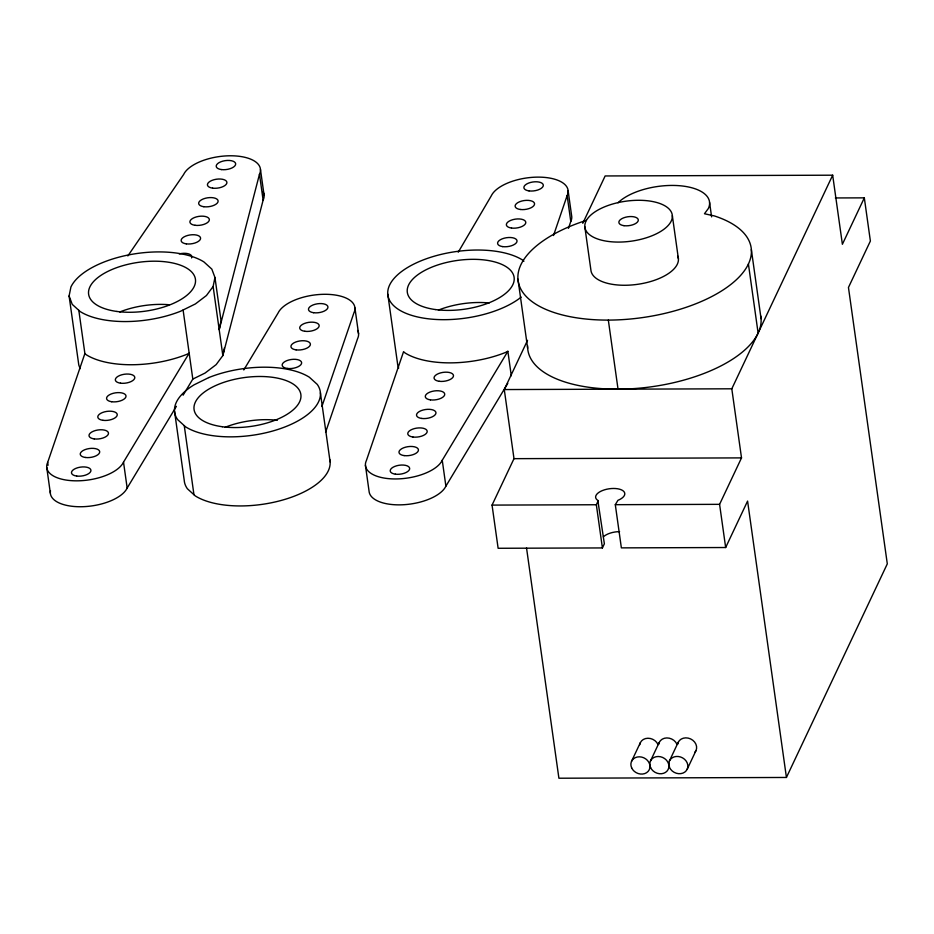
<?xml version="1.0" encoding="UTF-8"?>
<svg xmlns="http://www.w3.org/2000/svg" width="934" height="934" viewBox="0 0 934 934"><rect width="100%" height="100%" fill="white"/><g stroke="black" fill="none" stroke-linecap="round" stroke-linejoin="round"><path stroke-width="1.4" d="M80.149 368.661L78.806 365.077L69.093 295.973L70.926 286.971A73.541 33.612 -8 0 1 130.013 254.655A73.541 33.612 -8 0 1 203.939 261.94L211.831 269.12L214.96 277.491L221.031 320.677L219.198 329.679L259.477 174.226A39.228 17.933 -8 0 0 230.336 155.78A39.228 17.933 -8 0 0 183.636 174.483L127.853 255.916M183.111 395.187L192.813 379.087L205.095 373.04L216.163 364.61L222.841 355.585L213.127 286.493L214.96 277.491M224.417 347.868L222.841 355.585L263.119 200.145A39.228 17.933 -8 0 0 263.084 191.937M48.078 465.272L47.681 462.388L84.889 353.531L78.818 310.345M321.915 406.43L353.951 312.738A39.228 17.933 -8 0 0 324.798 294.292A39.228 17.933 -8 0 0 278.11 312.983L243.786 369.946M325.557 432.349L357.594 338.645A39.228 17.933 -8 0 0 357.559 330.438M553.5 235.531L567.136 195.568A39.228 17.933 -8 0 0 537.984 177.121A39.228 17.933 -8 0 0 491.296 195.825L458.232 252.215M568.432 228.363L570.779 221.475A39.228 17.933 -8 0 0 571.76 216.676L568.117 190.758M526.531 547.908L558.906 778.22L786.428 777.462L747.585 501.079L725.66 547.522L621.367 547.873L615.308 504.687L617.934 500.32A14.71 6.725 -8 0 0 622.593 490.467A14.71 6.725 -8 0 0 602.477 490.537A14.71 6.725 -8 0 0 597.83 500.391L604.368 543.786L602.407 547.931L498.126 548.281L492.055 505.096L513.992 458.664L504.278 389.56L527.535 340.326M582.781 223.319L605.15 175.954L832.673 175.195L842.386 244.288L864.324 197.856L835.346 197.95M602.407 547.931L596.347 504.745L598.297 500.601M725.66 547.522L719.589 504.337L741.514 457.893L731.801 388.801L832.673 175.195M631.559 761.268L640.339 742.693M650.484 760.953L659.264 742.378M669.444 760.895L678.224 742.32M687.191 769.254L695.958 750.679M786.428 777.462L887.3 563.856L848.457 287.474L870.383 241.042L864.324 197.856M47.681 462.388A39.228 17.933 -8 0 0 76.833 480.835A39.228 17.933 -8 0 0 123.521 462.132L189.17 353.18L186.742 354.371A73.541 33.612 -8 0 1 86.197 354.71L84.889 353.531M50.494 490.724A39.228 17.933 -8 0 0 82.963 506.695A39.228 17.933 -8 0 0 127.164 488.05L176.398 406.325M507.863 351.301L505.434 352.492A73.541 33.612 -8 0 1 404.877 352.842L403.57 351.651L366.408 460.509A39.228 17.933 -8 0 0 395.572 478.955A39.228 17.933 -8 0 0 442.249 460.252L507.863 351.301L511.295 375.772M365.428 465.319L369.07 491.226A39.228 17.933 -8 0 0 404.235 504.687A39.228 17.933 -8 0 0 445.892 486.159L507.769 383.395M213.127 286.493L206.449 295.518L195.381 303.947L180.671 311.197A73.541 33.612 -8 0 1 80.126 311.524L72.233 304.356L69.093 295.973M504.278 389.56L731.801 388.801M513.992 458.664L741.514 457.893M492.055 505.096L596.347 504.745M615.308 504.687L719.589 504.337M523.904 261.24L522.608 260.061A73.541 33.612 -8 0 0 413.809 264.089A73.541 33.612 -8 0 0 411.871 315.435A73.541 33.612 -8 0 0 521.207 297.105M751.345 249.576L761.058 318.669M748.414 263.983L758.116 333.088A117.672 53.787 -8 0 1 630.368 388.824A117.672 53.787 -8 0 1 527.605 345.697M709.583 202.48L711.603 216.875M672.34 215.637A44.131 20.174 -8 0 1 607.999 241.404A44.131 20.174 -8 0 1 605.384 206.507A44.131 20.174 -8 0 1 672.34 215.637L678.411 258.823M608.326 320.093L618.039 389.186M584.812 226.728L590.883 269.914A44.131 20.174 -8 0 0 639.019 284.111A44.131 20.174 -8 0 0 677.839 256.243M567.136 195.568L570.779 221.475M517.95 279.161L527.663 348.254M442.249 460.252L445.892 486.159M387.773 294.105L397.487 363.198A73.541 33.612 -8 0 0 398.678 368.101M354.932 307.928L358.574 333.835M320.397 392.782L330.111 461.875M260.458 169.428L264.1 195.334M259.477 174.226L263.119 200.145M183.099 309.995L192.813 379.087M184.255 425.624L193.957 494.728M174.53 411.264L184.232 480.356A73.541 33.612 -8 0 0 187.372 488.739L195.264 495.907A73.541 33.612 -8 0 0 281.064 500.484A73.541 33.612 -8 0 0 329.714 459.4M123.521 462.132L127.164 488.05M46.7 467.187L50.343 493.105M179.246 253.931A9.807 4.483 -8 0 1 191.563 257.912M119.762 311.979A53.939 24.658 -8 0 1 169.042 304.741M438.42 310.111A53.939 24.658 -8 0 1 489.136 302.99M225.187 427.27A53.939 24.658 -8 0 1 277.305 420.312M586.272 220.389A117.672 53.787 -8 0 0 535.591 304.04A117.672 53.787 -8 0 0 708.883 297.993A117.672 53.787 -8 0 0 714.312 215.917L704.469 213.746L708.357 208.492A49.035 22.416 -8 0 0 678.014 185.609A49.035 22.416 -8 0 0 618.016 202.783M603.387 536.852A14.71 6.725 -8 0 1 619.569 531.644M760.685 315.89A117.672 53.787 -8 0 1 758.712 331.768M677.605 744.41A9.807 8.359 25.3 0 1 690.646 738.934A9.807 8.359 25.3 0 1 694.733 752.489M639.72 744.795A9.807 8.359 25.3 0 1 647.857 738.245A9.807 8.359 25.3 0 1 657.991 744.491M658.645 744.48A9.807 8.359 25.3 0 1 666.771 737.93A9.807 8.359 25.3 0 1 676.916 744.176M668.826 762.985L669.526 767.456A9.807 8.359 25.3 0 0 684.856 772.056A9.807 8.359 25.3 0 0 682.637 757.906A9.807 8.359 25.3 0 0 668.826 762.985M208.819 377.558L194.109 384.808A73.541 33.612 -8 0 0 177.658 419.635L185.551 426.815A73.541 33.612 -8 0 0 277.702 429.512A73.541 33.612 -8 0 0 317.256 384.399L309.364 377.231A73.541 33.612 -8 0 0 208.819 377.558M102.962 420.323A9.807 4.483 -8 0 0 117.252 414.591A9.807 4.483 -8 0 0 102.378 412.559A9.807 4.483 -8 0 0 102.962 420.323M94.182 438.898A9.807 4.483 -8 0 0 108.484 433.166A9.807 4.483 -8 0 0 93.598 431.134A9.807 4.483 -8 0 0 94.182 438.898M221.37 169.568A9.807 4.483 -8 0 0 235.672 163.835A9.807 4.483 -8 0 0 220.798 161.804A9.807 4.483 -8 0 0 221.37 169.568M203.834 206.718A9.807 4.483 -8 0 0 218.124 200.985A9.807 4.483 -8 0 0 203.25 198.954A9.807 4.483 -8 0 0 203.834 206.718M85.414 457.473A9.807 4.483 -8 0 0 99.705 451.741A9.807 4.483 -8 0 0 84.831 449.709A9.807 4.483 -8 0 0 85.414 457.473M195.054 225.292A9.807 4.483 -8 0 0 209.356 219.56A9.807 4.483 -8 0 0 194.482 217.529A9.807 4.483 -8 0 0 195.054 225.292M212.602 188.143A9.807 4.483 -8 0 0 226.904 182.41A9.807 4.483 -8 0 0 212.018 180.379A9.807 4.483 -8 0 0 212.602 188.143M186.286 243.856A9.807 4.483 -8 0 0 200.588 238.135A9.807 4.483 -8 0 0 185.703 236.104A9.807 4.483 -8 0 0 186.286 243.856M116.878 311.454A53.939 24.658 -8 0 0 195.51 279.955A53.939 24.658 -8 0 0 113.691 268.794A53.939 24.658 -8 0 0 116.878 311.454M76.646 476.048A9.807 4.483 -8 0 0 90.937 470.316A9.807 4.483 -8 0 0 76.063 468.284A9.807 4.483 -8 0 0 76.646 476.048M120.498 383.173A9.807 4.483 -8 0 0 134.8 377.441A9.807 4.483 -8 0 0 119.914 375.41A9.807 4.483 -8 0 0 120.498 383.173M111.73 401.748A9.807 4.483 -8 0 0 126.02 396.016A9.807 4.483 -8 0 0 111.146 393.985A9.807 4.483 -8 0 0 111.73 401.748M395.374 474.168A9.807 4.483 -8 0 0 409.676 468.436A9.807 4.483 -8 0 0 394.79 466.405A9.807 4.483 -8 0 0 395.374 474.168M529.029 190.898A9.807 4.483 -8 0 0 543.319 185.177A9.807 4.483 -8 0 0 528.446 183.146A9.807 4.483 -8 0 0 529.029 190.898M412.91 437.019A9.807 4.483 -8 0 0 427.2 431.286A9.807 4.483 -8 0 0 412.326 429.266A9.807 4.483 -8 0 0 412.91 437.019M511.505 228.048A9.807 4.483 -8 0 0 525.795 222.327A9.807 4.483 -8 0 0 510.921 220.296A9.807 4.483 -8 0 0 511.505 228.048M439.202 381.294A9.807 4.483 -8 0 0 453.492 375.561A9.807 4.483 -8 0 0 438.618 373.542A9.807 4.483 -8 0 0 439.202 381.294M502.737 246.623A9.807 4.483 -8 0 0 517.039 240.902A9.807 4.483 -8 0 0 502.153 238.87A9.807 4.483 -8 0 0 502.737 246.623M520.261 209.473A9.807 4.483 -8 0 0 534.563 203.752A9.807 4.483 -8 0 0 519.678 201.721A9.807 4.483 -8 0 0 520.261 209.473M430.434 399.869A9.807 4.483 -8 0 0 444.736 394.136A9.807 4.483 -8 0 0 429.85 392.117A9.807 4.483 -8 0 0 430.434 399.869M421.666 418.444A9.807 4.483 -8 0 0 435.968 412.711A9.807 4.483 -8 0 0 421.082 410.691A9.807 4.483 -8 0 0 421.666 418.444M404.142 455.594A9.807 4.483 -8 0 0 418.444 449.861A9.807 4.483 -8 0 0 403.558 447.83A9.807 4.483 -8 0 0 404.142 455.594M435.571 309.574A53.939 24.658 -8 0 0 514.19 278.075A53.939 24.658 -8 0 0 432.36 266.926A53.939 24.658 -8 0 0 435.571 309.574M287.333 368.44A9.807 4.483 -8 0 0 301.635 362.707A9.807 4.483 -8 0 0 286.75 360.676A9.807 4.483 -8 0 0 287.333 368.44M304.881 331.29A9.807 4.483 -8 0 0 319.171 325.557A9.807 4.483 -8 0 0 304.297 323.526A9.807 4.483 -8 0 0 304.881 331.29M296.101 349.865A9.807 4.483 -8 0 0 310.403 344.132A9.807 4.483 -8 0 0 295.529 342.101A9.807 4.483 -8 0 0 296.101 349.865M313.649 312.715A9.807 4.483 -8 0 0 327.951 306.982A9.807 4.483 -8 0 0 313.065 304.951A9.807 4.483 -8 0 0 313.649 312.715M222.315 426.733A53.939 24.658 -8 0 0 300.946 395.245A53.939 24.658 -8 0 0 219.116 384.084A53.939 24.658 -8 0 0 222.315 426.733M624.005 225.678A9.807 4.483 -8 0 0 638.307 219.957A9.807 4.483 -8 0 0 623.422 217.926A9.807 4.483 -8 0 0 624.005 225.678M631.641 767.841A9.807 8.359 25.3 0 0 648.079 771.449A9.807 8.359 25.3 0 0 641.576 757.065A9.807 8.359 25.3 0 0 631.641 767.841M650.566 767.526A9.807 8.359 25.3 0 0 667.004 771.134A9.807 8.359 25.3 0 0 660.501 756.75A9.807 8.359 25.3 0 0 650.566 767.526"/></g></svg>
